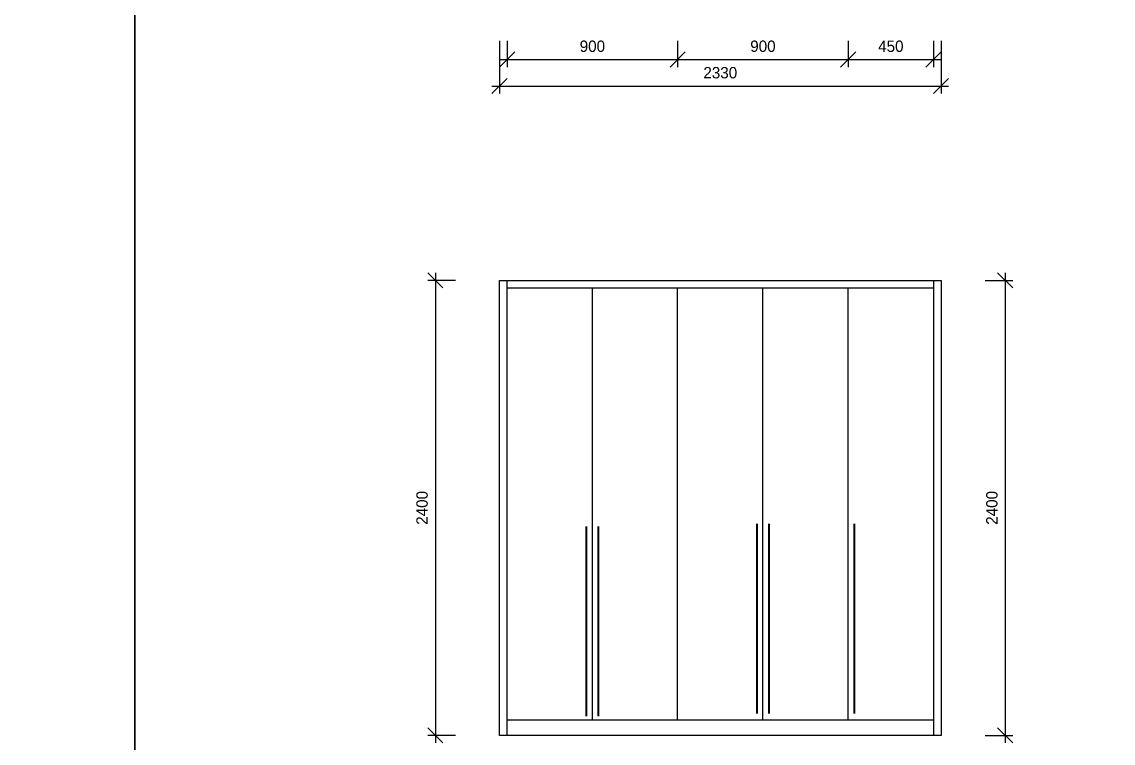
# Model space of a CAD drawing. Header units: millimetres. Extents: x 24776 to 57176, y -19492 to 15017.
# Drawn here: x 43620 to 49379, y -2402 to 1403 of the extents above; entities that cross this region are included whole.
import ezdxf

# ---------------------------------------------------------------- set-up
doc = ezdxf.new("R2010")
doc.units = ezdxf.units.MM
doc.header["$PDMODE"] = 3
doc.styles.add('RomanS', font='')
doc.styles.get('RomanS').set_extended_font_data('YouYuan')
doc.dimstyles.new('SC40', dxfattribs={"dimtxt": 60, "dimasz": 80, "dimexe": 40, "dimexo": 40, "dimgap": 40, "dimtad": 1, "dimdec": 0, "dimzin": 0, "dimdsep": 46, "dimtxsty": 'RomanS', "dimblk": 'OBLIQUE', "dimcen": 0, "dimdle": 40, "dimclrd": 9, "dimclre": 9, "dimclrt": 4, "dimadec": 0, "dimazin": 0, "dimtfac": 1, "dimtdec": 0, "dimtix": 1, "dimtmove": 2, "dimatfit": 1, "dimldrblk": 'DOT', "dimfxl": 1, "dimtolj": 1, "dimtzin": 0, "dimlwd": -1, "dimlwe": -1, "dimarcsym": 0})

# ---------------------------------------------------------------- blocks, each defined once
blk = doc.blocks.new('_Oblique')
at = {"color": 0, "linetype": 'ByBlock', "lineweight": -2}
blk.add_line((-0.5, -0.5), (0.5, 0.5), dxfattribs=at)
blk = doc.blocks.new('*D263')
at = {"color": 9, "transparency": 16777216}
for p, q in [((45802.3, 79.2), (45802.3, -2400.8)), ((45907.8, 39.2), (45762.3, 39.2)), ((45907.8, -2360.8), (45762.3, -2360.8))]:
    blk.add_line(p, q, dxfattribs=at)
at = {"layer": 'Defpoints', "color": 0, "transparency": 16777216}
for p in [(45947.8, 39.2), (45802.3, -2360.8), (45947.8, -2360.8)]:
    blk.add_point(p, dxfattribs=at)
at = {"color": 9, "transparency": 16777216, "xscale": 80, "yscale": 80, "zscale": 80}
for p, rotation in [((45802.3, 39.2), 90), ((45802.3, -2360.8), 270)]:
    blk.add_blockref('_Oblique', p, dxfattribs=dict(at, rotation=rotation))
at = {"color": 4, "transparency": 16777216, "insert": (45732.3, -1160.8), "char_height": 60, "attachment_point": 5, "rotation": 90, "style": 'RomanS'}
blk.add_mtext('\\A1;2400', dxfattribs=at)
blk = doc.blocks.new('_Dot')
at = {"color": 0, "linetype": 'ByBlock', "lineweight": -2}
blk.add_line((-0.5, 0), (-1, 0), dxfattribs=at)
at = {"color": 0, "linetype": 'ByBlock', "const_width": 0.5}
blk.add_lwpolyline([(-0.25, 0, 1), (0.25, 0, 1)], format="xyb", close=True, dxfattribs=at)
blk = doc.blocks.new('*D264')
at = {"color": 9, "transparency": 16777216}
for p, q in [((48809.3, 79.2), (48809.3, -2400.8)), ((48703.8, 39.2), (48849.3, 39.2)), ((48703.8, -2360.8), (48849.3, -2360.8))]:
    blk.add_line(p, q, dxfattribs=at)
at = {"layer": 'Defpoints', "color": 0, "transparency": 16777216}
for p in [(48663.8, 39.2), (48663.8, -2360.8), (48809.3, -2360.8)]:
    blk.add_point(p, dxfattribs=at)
at = {"color": 9, "transparency": 16777216, "xscale": 80, "yscale": 80, "zscale": 80}
for p, rotation in [((48809.3, 39.2), 90), ((48809.3, -2360.8), 270)]:
    blk.add_blockref('_Oblique', p, dxfattribs=dict(at, rotation=rotation))
at = {"color": 4, "transparency": 16777216, "insert": (48739.3, -1160.8), "char_height": 60, "attachment_point": 5, "rotation": 90, "style": 'RomanS'}
blk.add_mtext('\\A1;2400', dxfattribs=at)
blk = doc.blocks.new('*D269')
at = {"color": 9, "transparency": 16777216}
for p, q in [((46140.8, 1301.9), (46140.8, 1024.2)), ((48470.8, 1301.9), (48470.8, 1024.2)), ((46100.8, 1064.2), (48510.8, 1064.2))]:
    blk.add_line(p, q, dxfattribs=at)
at = {"layer": 'Defpoints', "color": 0, "transparency": 16777216}
for p in [(46140.8, 1341.9), (48470.8, 1341.9), (48470.8, 1064.2)]:
    blk.add_point(p, dxfattribs=at)
at = {"color": 9, "transparency": 16777216, "xscale": 80, "yscale": 80, "zscale": 80, "rotation": 180}
blk.add_blockref('_Oblique', (46140.8, 1064.2), dxfattribs=at)
at = {"color": 9, "transparency": 16777216, "xscale": 80, "yscale": 80, "zscale": 80}
blk.add_blockref('_Oblique', (48470.8, 1064.2), dxfattribs=at)
at = {"color": 4, "transparency": 16777216, "insert": (47305.8, 1134.2), "char_height": 60, "attachment_point": 5, "style": 'RomanS'}
blk.add_mtext('\\A1;2330', dxfattribs=at)
blk = doc.blocks.new('*D270')
at = {"color": 9, "transparency": 16777216}
for p, q in [((46180.8, 1301.9), (46180.8, 1163.8)), ((47080.8, 1301.9), (47080.8, 1163.8)), ((46140.8, 1203.8), (47120.8, 1203.8))]:
    blk.add_line(p, q, dxfattribs=at)
at = {"layer": 'Defpoints', "color": 0, "transparency": 16777216}
for p in [(46180.8, 1341.9), (47080.8, 1341.9), (47080.8, 1203.8)]:
    blk.add_point(p, dxfattribs=at)
at = {"color": 9, "transparency": 16777216, "xscale": 80, "yscale": 80, "zscale": 80, "rotation": 180}
blk.add_blockref('_Oblique', (46180.8, 1203.8), dxfattribs=at)
at = {"color": 9, "transparency": 16777216, "xscale": 80, "yscale": 80, "zscale": 80}
blk.add_blockref('_Oblique', (47080.8, 1203.8), dxfattribs=at)
at = {"color": 4, "transparency": 16777216, "insert": (46630.8, 1273.8), "char_height": 60, "attachment_point": 5, "style": 'RomanS'}
blk.add_mtext('\\A1;900', dxfattribs=at)
blk = doc.blocks.new('*D271')
at = {"color": 9, "transparency": 16777216}
for p, q in [((47080.8, 1301.9), (47080.8, 1163.8)), ((47980.8, 1301.9), (47980.8, 1163.8)), ((47040.8, 1203.8), (48020.8, 1203.8))]:
    blk.add_line(p, q, dxfattribs=at)
at = {"layer": 'Defpoints', "color": 0, "transparency": 16777216}
for p in [(47080.8, 1341.9), (47980.8, 1341.9), (47980.8, 1203.8)]:
    blk.add_point(p, dxfattribs=at)
at = {"color": 9, "transparency": 16777216, "xscale": 80, "yscale": 80, "zscale": 80, "rotation": 180}
blk.add_blockref('_Oblique', (47080.8, 1203.8), dxfattribs=at)
at = {"color": 9, "transparency": 16777216, "xscale": 80, "yscale": 80, "zscale": 80}
blk.add_blockref('_Oblique', (47980.8, 1203.8), dxfattribs=at)
at = {"color": 4, "transparency": 16777216, "insert": (47530.8, 1273.8), "char_height": 60, "attachment_point": 5, "style": 'RomanS'}
blk.add_mtext('\\A1;900', dxfattribs=at)
blk = doc.blocks.new('*D272')
at = {"color": 9, "transparency": 16777216}
for p, q in [((47980.8, 1301.9), (47980.8, 1163.8)), ((48430.8, 1301.9), (48430.8, 1163.8)), ((47940.8, 1203.8), (48470.8, 1203.8))]:
    blk.add_line(p, q, dxfattribs=at)
at = {"layer": 'Defpoints', "color": 0, "transparency": 16777216}
for p in [(47980.8, 1341.9), (48430.8, 1341.9), (48430.8, 1203.8)]:
    blk.add_point(p, dxfattribs=at)
at = {"color": 9, "transparency": 16777216, "xscale": 80, "yscale": 80, "zscale": 80, "rotation": 180}
blk.add_blockref('_Oblique', (47980.8, 1203.8), dxfattribs=at)
at = {"color": 9, "transparency": 16777216, "xscale": 80, "yscale": 80, "zscale": 80}
blk.add_blockref('_Oblique', (48430.8, 1203.8), dxfattribs=at)
at = {"color": 4, "transparency": 16777216, "insert": (48205.8, 1273.8), "char_height": 60, "attachment_point": 5, "style": 'RomanS'}
blk.add_mtext('\\A1;450', dxfattribs=at)

msp = doc.modelspace()

# ---------------------------------------------------------------- linework, layer by layer
at = {"color": 255}
for p, q in [((46140.8, 39.2), (48470.8, 39.2)), ((46140.8, -2360.8), (46140.8, 39.2)), ((46180.8, -2360.8), (46180.8, 39.2)), ((48430.8, 39.2), (48430.8, -2360.8)), ((48470.8, 39.2), (48470.8, -2360.8)), ((46180.8, -0.8), (48430.8, -0.8)), ((46630.8, -2280.8), (46630.8, -0.8)), ((47080.8, -2280.8), (47080.8, -0.8)), ((47530.8, -2280.8), (47530.8, -0.8)), ((47980.8, -2280.8), (47980.8, -0.8)), ((48430.8, -2280.8), (46180.8, -2280.8)), ((48470.8, -2360.8), (46140.8, -2360.8))]:
    msp.add_line(p, q, dxfattribs=at)
at = {"color": 250}
for points in [[(37736.3, 4589.1), (44216.3, 4589.1), (44216.3, -3438.1), (37736.3, -3438.1)], [(44216.3, 4589.1), (50696.3, 4589.1), (50696.3, -3438.1), (44216.3, -3438.1)]]:
    msp.add_lwpolyline(points, close=True, dxfattribs=at)
at = {"color": 255, "const_width": 10}
for points in [[(46599, -1258.8), (46599, -2261.1)], [(46662.6, -1258.8), (46662.6, -2261.1)], [(47499, -1243.3), (47499, -2245.6)], [(47562.6, -1243.3), (47562.6, -2245.6)], [(48012.6, -1243.3), (48012.6, -2245.6)]]:
    msp.add_lwpolyline(points, dxfattribs=at)

# ---------------------------------------------------------------- dimensions: what is measured, and where the dimension line sits
at = {"color": 255}
for base, p1, p2, picture, middle in [((48470.8, 1064.2), (46140.8, 1341.9), (48470.8, 1341.9), '*D269', (47305.8, 1134.2)), ((47080.8, 1203.8), (46180.8, 1341.9), (47080.8, 1341.9), '*D270', (46630.8, 1273.8)), ((47980.8, 1203.8), (47080.8, 1341.9), (47980.8, 1341.9), '*D271', (47530.8, 1273.8)), ((48430.8, 1203.8), (47980.8, 1341.9), (48430.8, 1341.9), '*D272', (48205.8, 1273.8))]:
    dim = msp.add_linear_dim(base=base, p1=p1, p2=p2, dimstyle='SC40', dxfattribs=at)
    dim.commit()
    dim.dimension.update_dxf_attribs({"geometry": picture, "text_midpoint": middle})
for base, p1, p2, picture, middle in [((45802.3, -2360.8), (45947.8, 39.2), (45947.8, -2360.8), '*D263', (45732.3, -1160.8)), ((48809.3, -2360.8), (48663.8, 39.2), (48663.8, -2360.8), '*D264', (48739.3, -1160.8))]:
    dim = msp.add_linear_dim(base=base, p1=p1, p2=p2, angle=90, dimstyle='SC40', dxfattribs=at)
    dim.commit()
    dim.dimension.update_dxf_attribs({"geometry": picture, "text_midpoint": middle})

doc.saveas('drawing.dxf')
